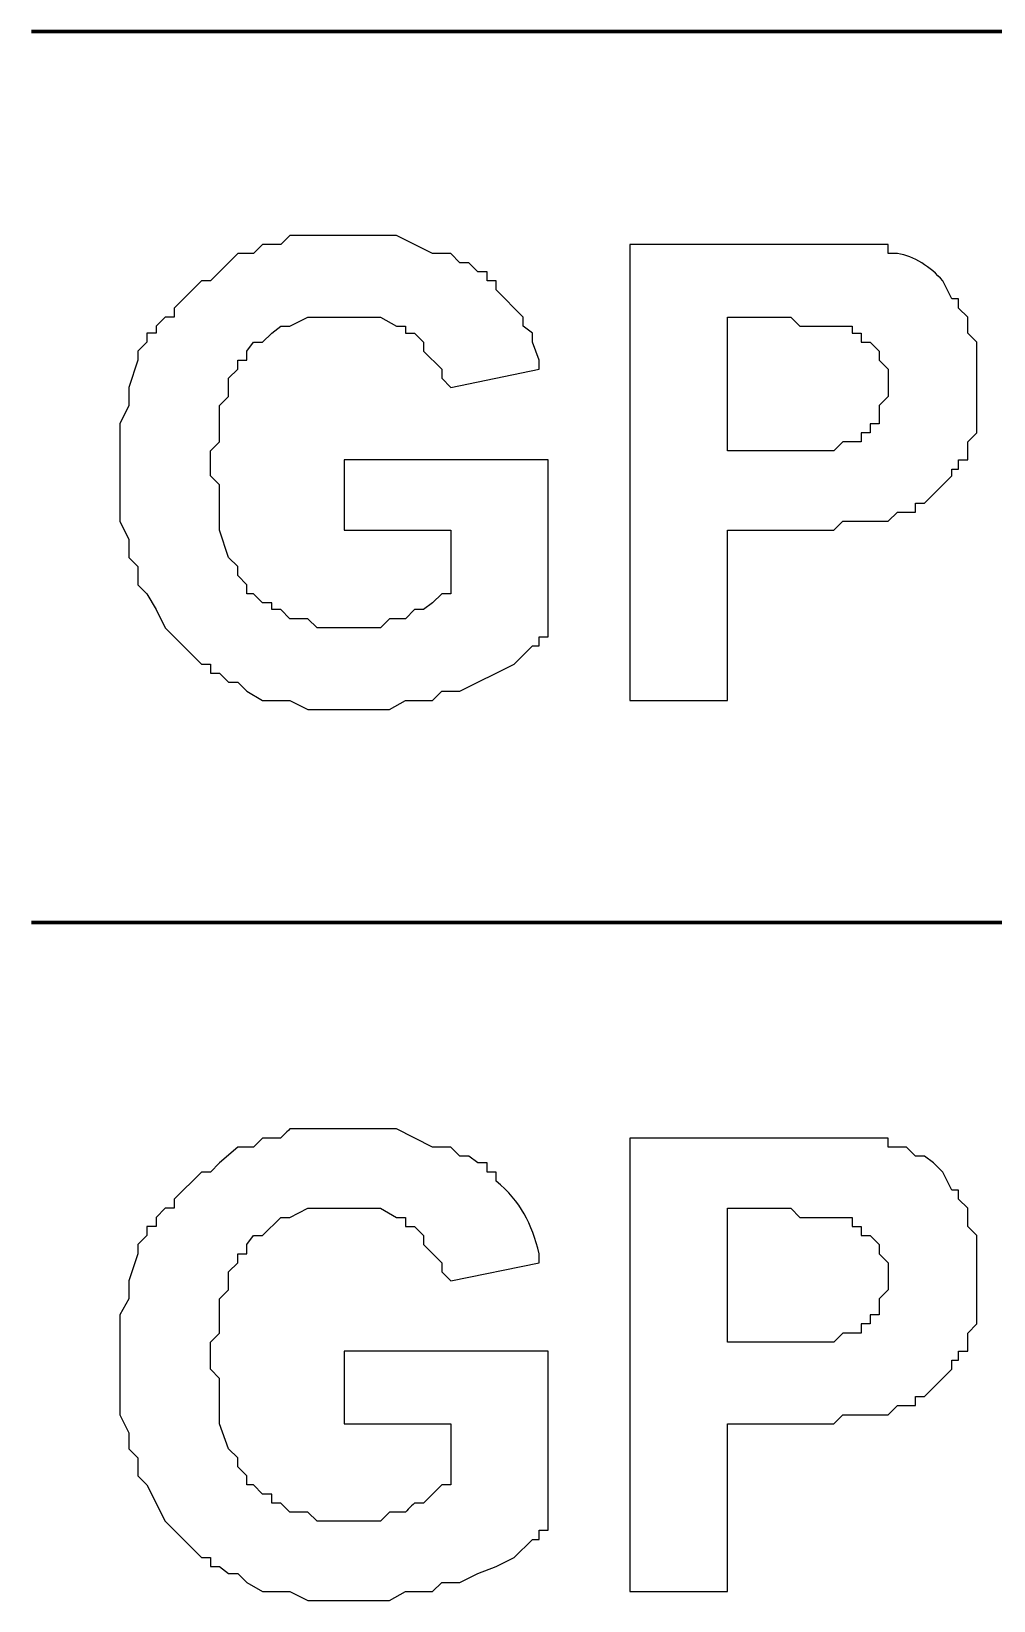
# Model space of a CAD drawing. Header units: millimetres. Extents: x -109 to -14.2, y -107.5 to -24.7.
# Drawn here: x -80.651 to -77.912, y -83.276 to -78.81 of the extents above; entities that cross this region are included whole.
import ezdxf

# ---------------------------------------------------------------- set-up
doc = ezdxf.new("R2010")
doc.units = ezdxf.units.MM
doc.header["$MEASUREMENT"] = 0
doc.layers.add('layer 1', color=7, linetype='Continuous')

msp = doc.modelspace()

# ---------------------------------------------------------------- linework, layer by layer
at = {"layer": 'layer 1', "color": 0, "lineweight": 80}
for points in [[(-80.6507, -78.8101), (-80.6507, -78.8101), (-72.0095, -78.8101), (-72.0095, -78.8101)], [(-80.6507, -81.3464), (-80.6507, -81.3464), (-72.0095, -81.3464), (-72.0095, -81.3464)]]:
    msp.add_open_spline(points, degree=3, dxfattribs=at)
at = {"layer": 'layer 1', "color": 0}
for points, knots in [([(-79.7601, -80.2299), (-79.7601, -80.2299), (-79.7601, -80.0298), (-79.7601, -80.0298), (-79.7601, -80.0298), (-79.7601, -80.0298), (-79.1793, -80.0298), (-79.1793, -80.0298), (-79.1793, -80.0298), (-79.1793, -80.0298), (-79.1793, -80.5332), (-79.1793, -80.5332), (-79.1793, -80.5332), (-79.1793, -80.5332), (-79.2051, -80.5332), (-79.2051, -80.5332), (-79.2051, -80.5332), (-79.2051, -80.5332), (-79.2051, -80.559), (-79.2051, -80.559), (-79.2051, -80.559), (-79.2051, -80.559), (-79.2245, -80.559), (-79.2245, -80.559), (-79.2245, -80.559), (-79.2245, -80.559), (-79.2761, -80.6107), (-79.2761, -80.6107), (-79.2761, -80.6107), (-79.2761, -80.6107), (-79.431, -80.6881), (-79.431, -80.6881), (-79.431, -80.6881), (-79.431, -80.6881), (-79.4826, -80.6881), (-79.4826, -80.6881), (-79.4826, -80.6881), (-79.4826, -80.6881), (-79.5084, -80.7139), (-79.5084, -80.7139), (-79.5084, -80.7139), (-79.5084, -80.7139), (-79.5859, -80.7139), (-79.5859, -80.7139), (-79.5859, -80.7139), (-79.5859, -80.7139), (-79.6311, -80.7397), (-79.6311, -80.7397), (-79.6311, -80.7397), (-79.6311, -80.7397), (-79.8634, -80.7397), (-79.8634, -80.7397), (-79.8634, -80.7397), (-79.8634, -80.7397), (-79.915, -80.7139), (-79.915, -80.7139), (-79.915, -80.7139), (-79.915, -80.7139), (-79.9925, -80.7139), (-79.9925, -80.7139), (-79.9925, -80.7139), (-79.9925, -80.7139), (-80.0376, -80.6881), (-80.0376, -80.6881), (-80.0376, -80.6881), (-80.0376, -80.6881), (-80.0634, -80.6623), (-80.0634, -80.6623), (-80.0634, -80.6623), (-80.0634, -80.6623), (-80.0893, -80.6623), (-80.0893, -80.6623), (-80.0893, -80.6623), (-80.0893, -80.6623), (-80.1151, -80.6365), (-80.1151, -80.6365), (-80.1151, -80.6365), (-80.1151, -80.6365), (-80.1409, -80.6365), (-80.1409, -80.6365), (-80.1409, -80.6365), (-80.1409, -80.6365), (-80.1409, -80.6107), (-80.1409, -80.6107), (-80.1409, -80.6107), (-80.1409, -80.6107), (-80.1667, -80.6107), (-80.1667, -80.6107), (-80.1667, -80.6107), (-80.1667, -80.6107), (-80.27, -80.5074), (-80.27, -80.5074), (-80.27, -80.5074), (-80.27, -80.5074), (-80.2958, -80.4558), (-80.2958, -80.4558), (-80.2958, -80.4558), (-80.2958, -80.4558), (-80.3216, -80.4106), (-80.3216, -80.4106), (-80.3216, -80.4106), (-80.3216, -80.4106), (-80.3474, -80.3848), (-80.3474, -80.3848), (-80.3474, -80.3848), (-80.3474, -80.3848), (-80.3474, -80.3332), (-80.3474, -80.3332), (-80.3474, -80.3332), (-80.3474, -80.3332), (-80.3732, -80.3074), (-80.3732, -80.3074), (-80.3732, -80.3074), (-80.3732, -80.3074), (-80.3732, -80.2557), (-80.3732, -80.2557), (-80.3732, -80.2557), (-80.3732, -80.2557), (-80.399, -80.2041), (-80.399, -80.2041), (-80.399, -80.2041), (-80.399, -80.2041), (-80.399, -79.9266), (-80.399, -79.9266), (-80.399, -79.9266), (-80.399, -79.9266), (-80.3732, -79.875), (-80.3732, -79.875), (-80.3732, -79.875), (-80.3732, -79.875), (-80.3732, -79.8233), (-80.3732, -79.8233), (-80.3732, -79.8233), (-80.3732, -79.8233), (-80.3474, -79.7459), (-80.3474, -79.7459), (-80.3474, -79.7459), (-80.3474, -79.7459), (-80.3474, -79.7201), (-80.3474, -79.7201), (-80.3474, -79.7201), (-80.3474, -79.7201), (-80.3216, -79.6943), (-80.3216, -79.6943), (-80.3216, -79.6943), (-80.3216, -79.6943), (-80.3216, -79.6685), (-80.3216, -79.6685), (-80.3216, -79.6685), (-80.3216, -79.6685), (-80.2958, -79.6685), (-80.2958, -79.6685), (-80.2958, -79.6685), (-80.2958, -79.6685), (-80.2958, -79.6491), (-80.2958, -79.6491), (-80.2958, -79.6491), (-80.2958, -79.6491), (-80.27, -79.6233), (-80.27, -79.6233), (-80.27, -79.6233), (-80.27, -79.6233), (-80.2441, -79.6233), (-80.2441, -79.6233), (-80.2441, -79.6233), (-80.2441, -79.6233), (-80.2441, -79.5975), (-80.2441, -79.5975), (-80.2441, -79.5975), (-80.2441, -79.5975), (-80.1667, -79.52), (-80.1667, -79.52), (-80.1667, -79.52), (-80.1667, -79.52), (-80.1409, -79.52), (-80.1409, -79.52), (-80.1409, -79.52), (-80.1409, -79.52), (-80.0634, -79.4426), (-80.0634, -79.4426), (-80.0634, -79.4426), (-80.0634, -79.4426), (-80.0183, -79.4426), (-80.0183, -79.4426), (-80.0183, -79.4426), (-80.0183, -79.4426), (-79.9925, -79.4168), (-79.9925, -79.4168), (-79.9925, -79.4168), (-79.9925, -79.4168), (-79.9408, -79.4168), (-79.9408, -79.4168), (-79.9408, -79.4168), (-79.9408, -79.4168), (-79.915, -79.3909), (-79.915, -79.3909), (-79.915, -79.3909), (-79.915, -79.3909), (-79.6117, -79.3909), (-79.6117, -79.3909), (-79.6117, -79.3909), (-79.6117, -79.3909), (-79.5084, -79.4426), (-79.5084, -79.4426), (-79.5084, -79.4426), (-79.5084, -79.4426), (-79.4568, -79.4426), (-79.4568, -79.4426), (-79.4568, -79.4426), (-79.4568, -79.4426), (-79.431, -79.4684), (-79.431, -79.4684), (-79.431, -79.4684), (-79.431, -79.4684), (-79.4052, -79.4684), (-79.4052, -79.4684), (-79.4052, -79.4684), (-79.4052, -79.4684), (-79.3794, -79.4942), (-79.3794, -79.4942), (-79.3794, -79.4942), (-79.3794, -79.4942), (-79.3536, -79.4942), (-79.3536, -79.4942), (-79.3536, -79.4942), (-79.3536, -79.4942), (-79.3536, -79.52), (-79.3536, -79.52), (-79.3536, -79.52), (-79.3536, -79.52), (-79.3277, -79.52), (-79.3277, -79.52), (-79.3277, -79.52), (-79.3277, -79.52), (-79.3277, -79.5458), (-79.3277, -79.5458), (-79.3277, -79.5458), (-79.3277, -79.5458), (-79.2503, -79.6233), (-79.2503, -79.6233), (-79.2503, -79.6233), (-79.2503, -79.6233), (-79.2503, -79.6491), (-79.2503, -79.6491), (-79.2503, -79.6491), (-79.2503, -79.6491), (-79.2245, -79.6685), (-79.2245, -79.6685), (-79.2245, -79.6685), (-79.2245, -79.6685), (-79.2245, -79.6943), (-79.2245, -79.6943), (-79.2245, -79.6943), (-79.2245, -79.6943), (-79.2051, -79.7459), (-79.2051, -79.7459), (-79.2051, -79.7459), (-79.2051, -79.7459), (-79.2051, -79.7717), (-79.2051, -79.7717), (-79.2051, -79.7717), (-79.2051, -79.7717), (-79.4568, -79.8233), (-79.4568, -79.8233), (-79.4568, -79.8233), (-79.4568, -79.8233), (-79.4826, -79.7975), (-79.4826, -79.7975), (-79.4826, -79.7975), (-79.4826, -79.7975), (-79.4826, -79.7717), (-79.4826, -79.7717), (-79.4826, -79.7717), (-79.4826, -79.7717), (-79.5343, -79.7201), (-79.5343, -79.7201), (-79.5343, -79.7201), (-79.5343, -79.7201), (-79.5343, -79.6943), (-79.5343, -79.6943), (-79.5343, -79.6943), (-79.5343, -79.6943), (-79.5601, -79.6685), (-79.5601, -79.6685), (-79.5601, -79.6685), (-79.5601, -79.6685), (-79.5859, -79.6685), (-79.5859, -79.6685), (-79.5859, -79.6685), (-79.5859, -79.6685), (-79.5859, -79.6491), (-79.5859, -79.6491), (-79.5859, -79.6491), (-79.5859, -79.6491), (-79.6117, -79.6491), (-79.6117, -79.6491), (-79.6117, -79.6491), (-79.6117, -79.6491), (-79.6569, -79.6233), (-79.6569, -79.6233), (-79.6569, -79.6233), (-79.6569, -79.6233), (-79.8634, -79.6233), (-79.8634, -79.6233), (-79.8634, -79.6233), (-79.8634, -79.6233), (-79.915, -79.6491), (-79.915, -79.6491), (-79.915, -79.6491), (-79.915, -79.6491), (-79.9408, -79.6491), (-79.9408, -79.6491), (-79.9408, -79.6491), (-79.9408, -79.6491), (-79.9666, -79.6685), (-79.9666, -79.6685), (-79.9666, -79.6685), (-79.9666, -79.6685), (-79.9925, -79.6943), (-79.9925, -79.6943), (-79.9925, -79.6943), (-79.9925, -79.6943), (-80.0183, -79.6943), (-80.0183, -79.6943), (-80.0183, -79.6943), (-80.0183, -79.6943), (-80.0376, -79.7201), (-80.0376, -79.7201), (-80.0376, -79.7201), (-80.0376, -79.7201), (-80.0376, -79.7459), (-80.0376, -79.7459), (-80.0376, -79.7459), (-80.0376, -79.7459), (-80.0634, -79.7459), (-80.0634, -79.7459), (-80.0634, -79.7459), (-80.0634, -79.7459), (-80.0634, -79.7717), (-80.0634, -79.7717), (-80.0634, -79.7717), (-80.0634, -79.7717), (-80.0893, -79.7975), (-80.0893, -79.7975), (-80.0893, -79.7975), (-80.0893, -79.7975), (-80.0893, -79.8492), (-80.0893, -79.8492), (-80.0893, -79.8492), (-80.0893, -79.8492), (-80.1151, -79.875), (-80.1151, -79.875), (-80.1151, -79.875), (-80.1151, -79.875), (-80.1151, -79.9782), (-80.1151, -79.9782), (-80.1151, -79.9782), (-80.1151, -79.9782), (-80.1409, -80.0041), (-80.1409, -80.0041), (-80.1409, -80.0041), (-80.1409, -80.0041), (-80.1409, -80.075), (-80.1409, -80.075), (-80.1409, -80.075), (-80.1409, -80.075), (-80.1151, -80.1009), (-80.1151, -80.1009), (-80.1151, -80.1009), (-80.1151, -80.1009), (-80.1151, -80.2299), (-80.1151, -80.2299), (-80.1151, -80.2299), (-80.1151, -80.2299), (-80.0893, -80.3074), (-80.0893, -80.3074), (-80.0893, -80.3074), (-80.0893, -80.3074), (-80.0634, -80.3332), (-80.0634, -80.3332), (-80.0634, -80.3332), (-80.0634, -80.3332), (-80.0634, -80.359), (-80.0634, -80.359), (-80.0634, -80.359), (-80.0634, -80.359), (-80.0376, -80.3848), (-80.0376, -80.3848), (-80.0376, -80.3848), (-80.0376, -80.3848), (-80.0376, -80.4106), (-80.0376, -80.4106), (-80.0376, -80.4106), (-80.0376, -80.4106), (-80.0183, -80.4106), (-80.0183, -80.4106), (-80.0183, -80.4106), (-80.0183, -80.4106), (-79.9925, -80.4364), (-79.9925, -80.4364), (-79.9925, -80.4364), (-79.9925, -80.4364), (-79.9666, -80.4364), (-79.9666, -80.4364), (-79.9666, -80.4364), (-79.9666, -80.4364), (-79.9666, -80.4558), (-79.9666, -80.4558), (-79.9666, -80.4558), (-79.9666, -80.4558), (-79.9408, -80.4558), (-79.9408, -80.4558), (-79.9408, -80.4558), (-79.9408, -80.4558), (-79.915, -80.4816), (-79.915, -80.4816), (-79.915, -80.4816), (-79.915, -80.4816), (-79.8634, -80.4816), (-79.8634, -80.4816), (-79.8634, -80.4816), (-79.8634, -80.4816), (-79.8376, -80.5074), (-79.8376, -80.5074), (-79.8376, -80.5074), (-79.8376, -80.5074), (-79.6569, -80.5074), (-79.6569, -80.5074), (-79.6569, -80.5074), (-79.6569, -80.5074), (-79.6311, -80.4816), (-79.6311, -80.4816), (-79.6311, -80.4816), (-79.6311, -80.4816), (-79.5859, -80.4816), (-79.5859, -80.4816), (-79.5859, -80.4816), (-79.5859, -80.4816), (-79.5601, -80.4558), (-79.5601, -80.4558), (-79.5601, -80.4558), (-79.5601, -80.4558), (-79.5343, -80.4558), (-79.5343, -80.4558), (-79.5343, -80.4558), (-79.5343, -80.4558), (-79.5084, -80.4364), (-79.5084, -80.4364), (-79.5084, -80.4364), (-79.5084, -80.4364), (-79.4826, -80.4106), (-79.4826, -80.4106), (-79.4826, -80.4106), (-79.4826, -80.4106), (-79.4568, -80.4106), (-79.4568, -80.4106), (-79.4568, -80.4106), (-79.4568, -80.4106), (-79.4568, -80.2299), (-79.4568, -80.2299), (-79.4568, -80.2299), (-79.4568, -80.2299), (-79.7601, -80.2299), (-79.7601, -80.2299)], [0, 0, 0, 0, 0.008547, 0.008547, 0.008547, 0.008547, 0.017094, 0.017094, 0.017094, 0.017094, 0.025641, 0.025641, 0.025641, 0.025641, 0.034188, 0.034188, 0.034188, 0.034188, 0.042735, 0.042735, 0.042735, 0.042735, 0.051282, 0.051282, 0.051282, 0.051282, 0.059829, 0.059829, 0.059829, 0.059829, 0.068376, 0.068376, 0.068376, 0.068376, 0.076923, 0.076923, 0.076923, 0.076923, 0.08547, 0.08547, 0.08547, 0.08547, 0.094017, 0.094017, 0.094017, 0.094017, 0.102564, 0.102564, 0.102564, 0.102564, 0.111111, 0.111111, 0.111111, 0.111111, 0.119658, 0.119658, 0.119658, 0.119658, 0.128205, 0.128205, 0.128205, 0.128205, 0.136752, 0.136752, 0.136752, 0.136752, 0.145299, 0.145299, 0.145299, 0.145299, 0.153846, 0.153846, 0.153846, 0.153846, 0.162393, 0.162393, 0.162393, 0.162393, 0.17094, 0.17094, 0.17094, 0.17094, 0.179487, 0.179487, 0.179487, 0.179487, 0.188034, 0.188034, 0.188034, 0.188034, 0.196581, 0.196581, 0.196581, 0.196581, 0.205128, 0.205128, 0.205128, 0.205128, 0.213675, 0.213675, 0.213675, 0.213675, 0.222222, 0.222222, 0.222222, 0.222222, 0.230769, 0.230769, 0.230769, 0.230769, 0.239316, 0.239316, 0.239316, 0.239316, 0.247863, 0.247863, 0.247863, 0.247863, 0.25641, 0.25641, 0.25641, 0.25641, 0.264957, 0.264957, 0.264957, 0.264957, 0.273504, 0.273504, 0.273504, 0.273504, 0.282051, 0.282051, 0.282051, 0.282051, 0.290598, 0.290598, 0.290598, 0.290598, 0.299145, 0.299145, 0.299145, 0.299145, 0.307692, 0.307692, 0.307692, 0.307692, 0.316239, 0.316239, 0.316239, 0.316239, 0.324786, 0.324786, 0.324786, 0.324786, 0.333333, 0.333333, 0.333333, 0.333333, 0.34188, 0.34188, 0.34188, 0.34188, 0.350427, 0.350427, 0.350427, 0.350427, 0.358974, 0.358974, 0.358974, 0.358974, 0.367521, 0.367521, 0.367521, 0.367521, 0.376068, 0.376068, 0.376068, 0.376068, 0.384615, 0.384615, 0.384615, 0.384615, 0.393162, 0.393162, 0.393162, 0.393162, 0.401709, 0.401709, 0.401709, 0.401709, 0.410256, 0.410256, 0.410256, 0.410256, 0.418803, 0.418803, 0.418803, 0.418803, 0.42735, 0.42735, 0.42735, 0.42735, 0.435897, 0.435897, 0.435897, 0.435897, 0.444444, 0.444444, 0.444444, 0.444444, 0.452991, 0.452991, 0.452991, 0.452991, 0.461538, 0.461538, 0.461538, 0.461538, 0.470085, 0.470085, 0.470085, 0.470085, 0.478632, 0.478632, 0.478632, 0.478632, 0.487179, 0.487179, 0.487179, 0.487179, 0.495726, 0.495726, 0.495726, 0.495727, 0.504274, 0.504274, 0.504274, 0.504274, 0.512821, 0.512821, 0.512821, 0.512821, 0.521368, 0.521368, 0.521368, 0.521368, 0.529915, 0.529915, 0.529915, 0.529915, 0.538462, 0.538462, 0.538462, 0.538462, 0.547009, 0.547009, 0.547009, 0.547009, 0.555556, 0.555556, 0.555556, 0.555556, 0.564103, 0.564103, 0.564103, 0.564103, 0.57265, 0.57265, 0.57265, 0.57265, 0.581197, 0.581197, 0.581197, 0.581197, 0.589744, 0.589744, 0.589744, 0.589744, 0.598291, 0.598291, 0.598291, 0.598291, 0.606838, 0.606838, 0.606838, 0.606838, 0.615385, 0.615385, 0.615385, 0.615385, 0.623932, 0.623932, 0.623932, 0.623932, 0.632479, 0.632479, 0.632479, 0.632479, 0.641026, 0.641026, 0.641026, 0.641026, 0.649573, 0.649573, 0.649573, 0.649573, 0.65812, 0.65812, 0.65812, 0.65812, 0.666667, 0.666667, 0.666667, 0.666667, 0.675214, 0.675214, 0.675214, 0.675214, 0.683761, 0.683761, 0.683761, 0.683761, 0.692308, 0.692308, 0.692308, 0.692308, 0.700855, 0.700855, 0.700855, 0.700855, 0.709402, 0.709402, 0.709402, 0.709402, 0.717949, 0.717949, 0.717949, 0.717949, 0.726496, 0.726496, 0.726496, 0.726496, 0.735043, 0.735043, 0.735043, 0.735043, 0.74359, 0.74359, 0.74359, 0.74359, 0.752137, 0.752137, 0.752137, 0.752137, 0.760684, 0.760684, 0.760684, 0.760684, 0.769231, 0.769231, 0.769231, 0.769231, 0.777778, 0.777778, 0.777778, 0.777778, 0.786325, 0.786325, 0.786325, 0.786325, 0.794872, 0.794872, 0.794872, 0.794872, 0.803419, 0.803419, 0.803419, 0.803419, 0.811966, 0.811966, 0.811966, 0.811966, 0.820513, 0.820513, 0.820513, 0.820513, 0.82906, 0.82906, 0.82906, 0.82906, 0.837607, 0.837607, 0.837607, 0.837607, 0.846154, 0.846154, 0.846154, 0.846154, 0.854701, 0.854701, 0.854701, 0.854701, 0.863248, 0.863248, 0.863248, 0.863248, 0.871795, 0.871795, 0.871795, 0.871795, 0.880342, 0.880342, 0.880342, 0.880342, 0.888889, 0.888889, 0.888889, 0.888889, 0.897436, 0.897436, 0.897436, 0.897436, 0.905983, 0.905983, 0.905983, 0.905983, 0.91453, 0.91453, 0.91453, 0.91453, 0.923077, 0.923077, 0.923077, 0.923077, 0.931624, 0.931624, 0.931624, 0.931624, 0.940171, 0.940171, 0.940171, 0.940171, 0.948718, 0.948718, 0.948718, 0.948718, 0.957265, 0.957265, 0.957265, 0.957265, 0.965812, 0.965812, 0.965812, 0.965812, 0.974359, 0.974359, 0.974359, 0.974359, 0.982906, 0.982906, 0.982906, 0.982906, 1, 1, 1, 1]), ([(-78.947, -80.7139), (-78.947, -80.7139), (-78.947, -79.4168), (-78.947, -79.4168), (-78.947, -79.4168), (-78.947, -79.4168), (-78.5146, -79.4168), (-78.5146, -79.4168), (-78.5146, -79.4168), (-78.4221, -79.4168), (-78.3296, -79.4168), (-78.2371, -79.4168), (-78.2371, -79.4168), (-78.2371, -79.4168), (-78.2113, -79.4168), (-78.2113, -79.4168), (-78.2113, -79.4168), (-78.2113, -79.4168), (-78.2113, -79.4426), (-78.2113, -79.4426), (-78.2113, -79.4426), (-78.2113, -79.4426), (-78.1855, -79.4426), (-78.1855, -79.4426), (-78.1855, -79.4426), (-78.1367, -79.45), (-78.0918, -79.4799), (-78.0564, -79.52), (-78.0564, -79.52), (-78.0564, -79.52), (-78.0306, -79.5717), (-78.0306, -79.5717), (-78.0306, -79.5717), (-78.0306, -79.5717), (-78.0112, -79.5717), (-78.0112, -79.5717), (-78.0112, -79.5717), (-78.0112, -79.5717), (-78.0112, -79.5975), (-78.0112, -79.5975), (-78.0112, -79.5975), (-78.0112, -79.5975), (-77.9854, -79.6233), (-77.9854, -79.6233), (-77.9854, -79.6233), (-77.9854, -79.6233), (-77.9854, -79.6685), (-77.9854, -79.6685), (-77.9854, -79.6685), (-77.9854, -79.6685), (-77.9596, -79.6943), (-77.9596, -79.6943), (-77.9596, -79.6943), (-77.9596, -79.6943), (-77.9596, -79.9524), (-77.9596, -79.9524), (-77.9596, -79.9524), (-77.9596, -79.9524), (-77.9854, -79.9782), (-77.9854, -79.9782), (-77.9854, -79.9782), (-77.9854, -79.9782), (-77.9854, -80.0298), (-77.9854, -80.0298), (-77.9854, -80.0298), (-77.9854, -80.0298), (-78.0112, -80.0298), (-78.0112, -80.0298), (-78.0112, -80.0298), (-78.0112, -80.0298), (-78.0112, -80.0557), (-78.0112, -80.0557), (-78.0112, -80.0557), (-78.0112, -80.0557), (-78.0306, -80.0557), (-78.0306, -80.0557), (-78.0306, -80.0557), (-78.0306, -80.0557), (-78.0306, -80.075), (-78.0306, -80.075), (-78.0306, -80.075), (-78.0306, -80.075), (-78.108, -80.1525), (-78.108, -80.1525), (-78.108, -80.1525), (-78.108, -80.1525), (-78.1339, -80.1525), (-78.1339, -80.1525), (-78.1339, -80.1525), (-78.1339, -80.1525), (-78.1339, -80.1783), (-78.1339, -80.1783), (-78.1339, -80.1783), (-78.1339, -80.1783), (-78.1855, -80.1783), (-78.1855, -80.1783), (-78.1855, -80.1783), (-78.1855, -80.1783), (-78.2113, -80.2041), (-78.2113, -80.2041), (-78.2113, -80.2041), (-78.2113, -80.2041), (-78.3404, -80.2041), (-78.3404, -80.2041), (-78.3404, -80.2041), (-78.3404, -80.2041), (-78.3662, -80.2299), (-78.3662, -80.2299), (-78.3662, -80.2299), (-78.3662, -80.2299), (-78.6695, -80.2299), (-78.6695, -80.2299), (-78.6695, -80.2299), (-78.6695, -80.2299), (-78.6695, -80.7139), (-78.6695, -80.7139), (-78.6695, -80.7139), (-78.6695, -80.7139), (-78.947, -80.7139), (-78.947, -80.7139)], [0, 0, 0, 0, 0.032258, 0.032258, 0.032258, 0.032258, 0.064516, 0.064516, 0.064516, 0.064516, 0.096774, 0.096774, 0.096774, 0.096774, 0.129032, 0.129032, 0.129032, 0.129032, 0.16129, 0.16129, 0.16129, 0.16129, 0.193548, 0.193548, 0.193548, 0.193548, 0.225806, 0.225806, 0.225806, 0.225806, 0.258065, 0.258065, 0.258065, 0.258065, 0.290323, 0.290323, 0.290323, 0.290323, 0.322581, 0.322581, 0.322581, 0.322581, 0.354839, 0.354839, 0.354839, 0.354839, 0.387097, 0.387097, 0.387097, 0.387097, 0.419355, 0.419355, 0.419355, 0.419355, 0.451613, 0.451613, 0.451613, 0.451613, 0.483871, 0.483871, 0.483871, 0.483871, 0.516129, 0.516129, 0.516129, 0.516129, 0.548387, 0.548387, 0.548387, 0.548387, 0.580645, 0.580645, 0.580645, 0.580645, 0.612903, 0.612903, 0.612903, 0.612903, 0.645161, 0.645161, 0.645161, 0.645161, 0.677419, 0.677419, 0.677419, 0.677419, 0.709677, 0.709677, 0.709677, 0.709677, 0.741935, 0.741935, 0.741935, 0.741935, 0.774194, 0.774194, 0.774194, 0.774194, 0.806452, 0.806452, 0.806452, 0.806452, 0.83871, 0.83871, 0.83871, 0.83871, 0.870968, 0.870968, 0.870968, 0.870968, 0.903226, 0.903226, 0.903226, 0.903226, 0.935484, 0.935484, 0.935484, 0.935484, 1, 1, 1, 1]), ([(-78.6695, -79.6233), (-78.6695, -79.6233), (-78.6695, -80.0041), (-78.6695, -80.0041), (-78.6695, -80.0041), (-78.6695, -80.0041), (-78.3662, -80.0041), (-78.3662, -80.0041), (-78.3662, -80.0041), (-78.3662, -80.0041), (-78.3404, -79.9782), (-78.3404, -79.9782), (-78.3404, -79.9782), (-78.3404, -79.9782), (-78.2887, -79.9782), (-78.2887, -79.9782), (-78.2887, -79.9782), (-78.2887, -79.9782), (-78.2887, -79.9524), (-78.2887, -79.9524), (-78.2887, -79.9524), (-78.2887, -79.9524), (-78.2629, -79.9524), (-78.2629, -79.9524), (-78.2629, -79.9524), (-78.2629, -79.9524), (-78.2629, -79.9266), (-78.2629, -79.9266), (-78.2629, -79.9266), (-78.2629, -79.9266), (-78.2371, -79.9266), (-78.2371, -79.9266), (-78.2371, -79.9266), (-78.2371, -79.9266), (-78.2371, -79.875), (-78.2371, -79.875), (-78.2371, -79.875), (-78.2371, -79.875), (-78.2113, -79.8492), (-78.2113, -79.8492), (-78.2113, -79.8492), (-78.2113, -79.8492), (-78.2113, -79.7717), (-78.2113, -79.7717), (-78.2113, -79.7717), (-78.2113, -79.7717), (-78.2371, -79.7459), (-78.2371, -79.7459), (-78.2371, -79.7459), (-78.2371, -79.7459), (-78.2371, -79.7201), (-78.2371, -79.7201), (-78.2371, -79.7201), (-78.2371, -79.7201), (-78.2629, -79.6943), (-78.2629, -79.6943), (-78.2629, -79.6943), (-78.2629, -79.6943), (-78.2887, -79.6943), (-78.2887, -79.6943), (-78.2887, -79.6943), (-78.2887, -79.6943), (-78.2887, -79.6685), (-78.2887, -79.6685), (-78.2887, -79.6685), (-78.2887, -79.6685), (-78.3146, -79.6685), (-78.3146, -79.6685), (-78.3146, -79.6685), (-78.3146, -79.6685), (-78.3146, -79.6491), (-78.3146, -79.6491), (-78.3146, -79.6491), (-78.3146, -79.6491), (-78.463, -79.6491), (-78.463, -79.6491), (-78.463, -79.6491), (-78.463, -79.6491), (-78.4888, -79.6233), (-78.4888, -79.6233), (-78.4888, -79.6233), (-78.4888, -79.6233), (-78.5404, -79.6233), (-78.5404, -79.6233), (-78.5404, -79.6233), (-78.5404, -79.6233), (-78.6695, -79.6233), (-78.6695, -79.6233)], [0, 0, 0, 0, 0.043478, 0.043478, 0.043478, 0.043478, 0.086957, 0.086957, 0.086957, 0.086957, 0.130435, 0.130435, 0.130435, 0.130435, 0.173913, 0.173913, 0.173913, 0.173913, 0.217391, 0.217391, 0.217391, 0.217391, 0.26087, 0.26087, 0.26087, 0.26087, 0.304348, 0.304348, 0.304348, 0.304348, 0.347826, 0.347826, 0.347826, 0.347826, 0.391304, 0.391304, 0.391304, 0.391304, 0.434783, 0.434783, 0.434783, 0.434783, 0.478261, 0.478261, 0.478261, 0.478261, 0.521739, 0.521739, 0.521739, 0.521739, 0.565217, 0.565217, 0.565217, 0.565217, 0.608696, 0.608696, 0.608696, 0.608696, 0.652174, 0.652174, 0.652174, 0.652174, 0.695652, 0.695652, 0.695652, 0.695652, 0.73913, 0.73913, 0.73913, 0.73913, 0.782609, 0.782609, 0.782609, 0.782609, 0.826087, 0.826087, 0.826087, 0.826087, 0.869565, 0.869565, 0.869565, 0.869565, 0.913043, 0.913043, 0.913043, 0.913043, 1, 1, 1, 1]), ([(-79.7601, -82.7726), (-79.7601, -82.7726), (-79.7601, -82.5661), (-79.7601, -82.5661), (-79.7601, -82.5661), (-79.7601, -82.5661), (-79.1793, -82.5661), (-79.1793, -82.5661), (-79.1793, -82.5661), (-79.1793, -82.5661), (-79.1793, -83.0759), (-79.1793, -83.0759), (-79.1793, -83.0759), (-79.1793, -83.0759), (-79.2051, -83.0759), (-79.2051, -83.0759), (-79.2051, -83.0759), (-79.2051, -83.0759), (-79.2051, -83.1017), (-79.2051, -83.1017), (-79.2051, -83.1017), (-79.2051, -83.1017), (-79.2245, -83.1017), (-79.2245, -83.1017), (-79.2245, -83.1017), (-79.2245, -83.1017), (-79.2761, -83.1533), (-79.2761, -83.1533), (-79.2761, -83.1533), (-79.2761, -83.1533), (-79.3277, -83.1792), (-79.3277, -83.1792), (-79.3277, -83.1792), (-79.3277, -83.1792), (-79.3794, -83.1985), (-79.3794, -83.1985), (-79.3794, -83.1985), (-79.3794, -83.1985), (-79.431, -83.2243), (-79.431, -83.2243), (-79.431, -83.2243), (-79.431, -83.2243), (-79.4826, -83.2243), (-79.4826, -83.2243), (-79.4826, -83.2243), (-79.4826, -83.2243), (-79.5084, -83.2501), (-79.5084, -83.2501), (-79.5084, -83.2501), (-79.5084, -83.2501), (-79.5859, -83.2501), (-79.5859, -83.2501), (-79.5859, -83.2501), (-79.5859, -83.2501), (-79.6311, -83.276), (-79.6311, -83.276), (-79.6311, -83.276), (-79.6311, -83.276), (-79.8634, -83.276), (-79.8634, -83.276), (-79.8634, -83.276), (-79.8634, -83.276), (-79.915, -83.2501), (-79.915, -83.2501), (-79.915, -83.2501), (-79.915, -83.2501), (-79.9925, -83.2501), (-79.9925, -83.2501), (-79.9925, -83.2501), (-79.9925, -83.2501), (-80.0376, -83.2243), (-80.0376, -83.2243), (-80.0376, -83.2243), (-80.0376, -83.2243), (-80.0634, -83.1985), (-80.0634, -83.1985), (-80.0634, -83.1985), (-80.0634, -83.1985), (-80.0893, -83.1985), (-80.0893, -83.1985), (-80.0893, -83.1985), (-80.0893, -83.1985), (-80.1151, -83.1792), (-80.1151, -83.1792), (-80.1151, -83.1792), (-80.1151, -83.1792), (-80.1409, -83.1792), (-80.1409, -83.1792), (-80.1409, -83.1792), (-80.1409, -83.1792), (-80.1409, -83.1533), (-80.1409, -83.1533), (-80.1409, -83.1533), (-80.1409, -83.1533), (-80.1667, -83.1533), (-80.1667, -83.1533), (-80.1667, -83.1533), (-80.1667, -83.1533), (-80.27, -83.0501), (-80.27, -83.0501), (-80.27, -83.0501), (-80.27, -83.0501), (-80.3216, -82.9468), (-80.3216, -82.9468), (-80.3216, -82.9468), (-80.3216, -82.9468), (-80.3474, -82.921), (-80.3474, -82.921), (-80.3474, -82.921), (-80.3474, -82.921), (-80.3474, -82.8694), (-80.3474, -82.8694), (-80.3474, -82.8694), (-80.3474, -82.8694), (-80.3732, -82.8436), (-80.3732, -82.8436), (-80.3732, -82.8436), (-80.3732, -82.8436), (-80.3732, -82.7984), (-80.3732, -82.7984), (-80.3732, -82.7984), (-80.3732, -82.7984), (-80.399, -82.7468), (-80.399, -82.7468), (-80.399, -82.7468), (-80.399, -82.7468), (-80.399, -82.4628), (-80.399, -82.4628), (-80.399, -82.4628), (-80.399, -82.4628), (-80.3732, -82.4176), (-80.3732, -82.4176), (-80.3732, -82.4176), (-80.3732, -82.4176), (-80.3732, -82.366), (-80.3732, -82.366), (-80.3732, -82.366), (-80.3732, -82.366), (-80.3474, -82.2886), (-80.3474, -82.2886), (-80.3474, -82.2886), (-80.3474, -82.2886), (-80.3474, -82.2628), (-80.3474, -82.2628), (-80.3474, -82.2628), (-80.3474, -82.2628), (-80.3216, -82.2369), (-80.3216, -82.2369), (-80.3216, -82.2369), (-80.3216, -82.2369), (-80.3216, -82.2111), (-80.3216, -82.2111), (-80.3216, -82.2111), (-80.3216, -82.2111), (-80.2958, -82.2111), (-80.2958, -82.2111), (-80.2958, -82.2111), (-80.2958, -82.2111), (-80.2958, -82.1853), (-80.2958, -82.1853), (-80.2958, -82.1853), (-80.2958, -82.1853), (-80.27, -82.1595), (-80.27, -82.1595), (-80.27, -82.1595), (-80.27, -82.1595), (-80.2441, -82.1595), (-80.2441, -82.1595), (-80.2441, -82.1595), (-80.2441, -82.1595), (-80.2441, -82.1337), (-80.2441, -82.1337), (-80.2441, -82.1337), (-80.2441, -82.1337), (-80.1667, -82.0563), (-80.1667, -82.0563), (-80.1667, -82.0563), (-80.1667, -82.0563), (-80.1409, -82.0563), (-80.1409, -82.0563), (-80.1409, -82.0563), (-80.1409, -82.0563), (-80.1151, -82.0304), (-80.1151, -82.0304), (-80.1151, -82.0304), (-80.1151, -82.0304), (-80.0634, -81.9853), (-80.0634, -81.9853), (-80.0634, -81.9853), (-80.0634, -81.9853), (-80.0183, -81.9853), (-80.0183, -81.9853), (-80.0183, -81.9853), (-80.0183, -81.9853), (-79.9925, -81.9595), (-79.9925, -81.9595), (-79.9925, -81.9595), (-79.9925, -81.9595), (-79.9408, -81.9595), (-79.9408, -81.9595), (-79.9408, -81.9595), (-79.9408, -81.9595), (-79.915, -81.9336), (-79.915, -81.9336), (-79.915, -81.9336), (-79.915, -81.9336), (-79.6117, -81.9336), (-79.6117, -81.9336), (-79.6117, -81.9336), (-79.6117, -81.9336), (-79.5084, -81.9853), (-79.5084, -81.9853), (-79.5084, -81.9853), (-79.5084, -81.9853), (-79.4568, -81.9853), (-79.4568, -81.9853), (-79.4568, -81.9853), (-79.4568, -81.9853), (-79.431, -82.0111), (-79.431, -82.0111), (-79.431, -82.0111), (-79.431, -82.0111), (-79.4052, -82.0111), (-79.4052, -82.0111), (-79.4052, -82.0111), (-79.4052, -82.0111), (-79.3794, -82.0304), (-79.3794, -82.0304), (-79.3794, -82.0304), (-79.3794, -82.0304), (-79.3536, -82.0304), (-79.3536, -82.0304), (-79.3536, -82.0304), (-79.3536, -82.0304), (-79.3536, -82.0563), (-79.3536, -82.0563), (-79.3536, -82.0563), (-79.3536, -82.0563), (-79.3277, -82.0563), (-79.3277, -82.0563), (-79.3277, -82.0563), (-79.3277, -82.0563), (-79.3277, -82.0821), (-79.3277, -82.0821), (-79.3277, -82.0821), (-79.2564, -82.1393), (-79.2273, -82.2039), (-79.2051, -82.2886), (-79.2051, -82.2886), (-79.2051, -82.2886), (-79.2051, -82.3144), (-79.2051, -82.3144), (-79.2051, -82.3144), (-79.2051, -82.3144), (-79.4568, -82.366), (-79.4568, -82.366), (-79.4568, -82.366), (-79.4568, -82.366), (-79.4826, -82.3402), (-79.4826, -82.3402), (-79.4826, -82.3402), (-79.4826, -82.3402), (-79.4826, -82.3144), (-79.4826, -82.3144), (-79.4826, -82.3144), (-79.4826, -82.3144), (-79.5343, -82.2628), (-79.5343, -82.2628), (-79.5343, -82.2628), (-79.5343, -82.2628), (-79.5343, -82.2369), (-79.5343, -82.2369), (-79.5343, -82.2369), (-79.5343, -82.2369), (-79.5601, -82.2111), (-79.5601, -82.2111), (-79.5601, -82.2111), (-79.5601, -82.2111), (-79.5859, -82.2111), (-79.5859, -82.2111), (-79.5859, -82.2111), (-79.5859, -82.2111), (-79.5859, -82.1853), (-79.5859, -82.1853), (-79.5859, -82.1853), (-79.5859, -82.1853), (-79.6117, -82.1853), (-79.6117, -82.1853), (-79.6117, -82.1853), (-79.6117, -82.1853), (-79.6569, -82.1595), (-79.6569, -82.1595), (-79.6569, -82.1595), (-79.7085, -82.1595), (-79.7601, -82.1595), (-79.8118, -82.1595), (-79.8118, -82.1595), (-79.8118, -82.1595), (-79.8634, -82.1595), (-79.8634, -82.1595), (-79.8634, -82.1595), (-79.8634, -82.1595), (-79.915, -82.1853), (-79.915, -82.1853), (-79.915, -82.1853), (-79.915, -82.1853), (-79.9408, -82.1853), (-79.9408, -82.1853), (-79.9408, -82.1853), (-79.9408, -82.1853), (-79.9925, -82.2369), (-79.9925, -82.2369), (-79.9925, -82.2369), (-79.9925, -82.2369), (-80.0183, -82.2369), (-80.0183, -82.2369), (-80.0183, -82.2369), (-80.0183, -82.2369), (-80.0376, -82.2628), (-80.0376, -82.2628), (-80.0376, -82.2628), (-80.0376, -82.2628), (-80.0376, -82.2886), (-80.0376, -82.2886), (-80.0376, -82.2886), (-80.0376, -82.2886), (-80.0634, -82.2886), (-80.0634, -82.2886), (-80.0634, -82.2886), (-80.0634, -82.2886), (-80.0634, -82.3144), (-80.0634, -82.3144), (-80.0634, -82.3144), (-80.0634, -82.3144), (-80.0893, -82.3402), (-80.0893, -82.3402), (-80.0893, -82.3402), (-80.0893, -82.3402), (-80.0893, -82.3918), (-80.0893, -82.3918), (-80.0893, -82.3918), (-80.0893, -82.3918), (-80.1151, -82.4176), (-80.1151, -82.4176), (-80.1151, -82.4176), (-80.1151, -82.4176), (-80.1151, -82.5144), (-80.1151, -82.5144), (-80.1151, -82.5144), (-80.1151, -82.5144), (-80.1409, -82.5403), (-80.1409, -82.5403), (-80.1409, -82.5403), (-80.1409, -82.5403), (-80.1409, -82.6177), (-80.1409, -82.6177), (-80.1409, -82.6177), (-80.1409, -82.6177), (-80.1151, -82.6435), (-80.1151, -82.6435), (-80.1151, -82.6435), (-80.1151, -82.6435), (-80.1151, -82.7726), (-80.1151, -82.7726), (-80.1151, -82.7726), (-80.1151, -82.7726), (-80.0893, -82.8436), (-80.0893, -82.8436), (-80.0893, -82.8436), (-80.0893, -82.8436), (-80.0634, -82.8694), (-80.0634, -82.8694), (-80.0634, -82.8694), (-80.0634, -82.8694), (-80.0634, -82.8952), (-80.0634, -82.8952), (-80.0634, -82.8952), (-80.0634, -82.8952), (-80.0376, -82.921), (-80.0376, -82.921), (-80.0376, -82.921), (-80.0376, -82.921), (-80.0376, -82.9468), (-80.0376, -82.9468), (-80.0376, -82.9468), (-80.0376, -82.9468), (-80.0183, -82.9468), (-80.0183, -82.9468), (-80.0183, -82.9468), (-80.0183, -82.9468), (-79.9925, -82.9726), (-79.9925, -82.9726), (-79.9925, -82.9726), (-79.9925, -82.9726), (-79.9666, -82.9726), (-79.9666, -82.9726), (-79.9666, -82.9726), (-79.9666, -82.9726), (-79.9666, -82.9985), (-79.9666, -82.9985), (-79.9666, -82.9985), (-79.9666, -82.9985), (-79.9408, -82.9985), (-79.9408, -82.9985), (-79.9408, -82.9985), (-79.9408, -82.9985), (-79.915, -83.0243), (-79.915, -83.0243), (-79.915, -83.0243), (-79.915, -83.0243), (-79.8634, -83.0243), (-79.8634, -83.0243), (-79.8634, -83.0243), (-79.8634, -83.0243), (-79.8376, -83.0501), (-79.8376, -83.0501), (-79.8376, -83.0501), (-79.8376, -83.0501), (-79.6569, -83.0501), (-79.6569, -83.0501), (-79.6569, -83.0501), (-79.6569, -83.0501), (-79.6311, -83.0243), (-79.6311, -83.0243), (-79.6311, -83.0243), (-79.6311, -83.0243), (-79.5859, -83.0243), (-79.5859, -83.0243), (-79.5859, -83.0243), (-79.5859, -83.0243), (-79.5601, -82.9985), (-79.5601, -82.9985), (-79.5601, -82.9985), (-79.5601, -82.9985), (-79.5343, -82.9985), (-79.5343, -82.9985), (-79.5343, -82.9985), (-79.5343, -82.9985), (-79.4826, -82.9468), (-79.4826, -82.9468), (-79.4826, -82.9468), (-79.4826, -82.9468), (-79.4568, -82.9468), (-79.4568, -82.9468), (-79.4568, -82.9468), (-79.4568, -82.9468), (-79.4568, -82.7726), (-79.4568, -82.7726), (-79.4568, -82.7726), (-79.4568, -82.7726), (-79.7601, -82.7726), (-79.7601, -82.7726)], [0, 0, 0, 0, 0.008772, 0.008772, 0.008772, 0.008772, 0.017544, 0.017544, 0.017544, 0.017544, 0.026316, 0.026316, 0.026316, 0.026316, 0.035088, 0.035088, 0.035088, 0.035088, 0.04386, 0.04386, 0.04386, 0.04386, 0.052632, 0.052632, 0.052632, 0.052632, 0.061404, 0.061404, 0.061404, 0.061404, 0.070175, 0.070175, 0.070175, 0.070175, 0.078947, 0.078947, 0.078947, 0.078947, 0.087719, 0.087719, 0.087719, 0.087719, 0.096491, 0.096491, 0.096491, 0.096491, 0.105263, 0.105263, 0.105263, 0.105263, 0.114035, 0.114035, 0.114035, 0.114035, 0.122807, 0.122807, 0.122807, 0.122807, 0.131579, 0.131579, 0.131579, 0.131579, 0.140351, 0.140351, 0.140351, 0.140351, 0.149123, 0.149123, 0.149123, 0.149123, 0.157895, 0.157895, 0.157895, 0.157895, 0.166667, 0.166667, 0.166667, 0.166667, 0.175439, 0.175439, 0.175439, 0.175439, 0.184211, 0.184211, 0.184211, 0.184211, 0.192982, 0.192982, 0.192982, 0.192982, 0.201754, 0.201754, 0.201754, 0.201754, 0.210526, 0.210526, 0.210526, 0.210526, 0.219298, 0.219298, 0.219298, 0.219298, 0.22807, 0.22807, 0.22807, 0.22807, 0.236842, 0.236842, 0.236842, 0.236842, 0.245614, 0.245614, 0.245614, 0.245614, 0.254386, 0.254386, 0.254386, 0.254386, 0.263158, 0.263158, 0.263158, 0.263158, 0.27193, 0.27193, 0.27193, 0.27193, 0.280702, 0.280702, 0.280702, 0.280702, 0.289474, 0.289474, 0.289474, 0.289474, 0.298246, 0.298246, 0.298246, 0.298246, 0.307018, 0.307018, 0.307018, 0.307018, 0.315789, 0.315789, 0.315789, 0.315789, 0.324561, 0.324561, 0.324561, 0.324561, 0.333333, 0.333333, 0.333333, 0.333333, 0.342105, 0.342105, 0.342105, 0.342105, 0.350877, 0.350877, 0.350877, 0.350877, 0.359649, 0.359649, 0.359649, 0.359649, 0.368421, 0.368421, 0.368421, 0.368421, 0.377193, 0.377193, 0.377193, 0.377193, 0.385965, 0.385965, 0.385965, 0.385965, 0.394737, 0.394737, 0.394737, 0.394737, 0.403509, 0.403509, 0.403509, 0.403509, 0.412281, 0.412281, 0.412281, 0.412281, 0.421053, 0.421053, 0.421053, 0.421053, 0.429825, 0.429825, 0.429825, 0.429825, 0.438596, 0.438596, 0.438596, 0.438597, 0.447368, 0.447368, 0.447368, 0.447368, 0.45614, 0.45614, 0.45614, 0.45614, 0.464912, 0.464912, 0.464912, 0.464912, 0.473684, 0.473684, 0.473684, 0.473684, 0.482456, 0.482456, 0.482456, 0.482456, 0.491228, 0.491228, 0.491228, 0.491228, 0.5, 0.5, 0.5, 0.5, 0.508772, 0.508772, 0.508772, 0.508772, 0.517544, 0.517544, 0.517544, 0.517544, 0.526316, 0.526316, 0.526316, 0.526316, 0.535088, 0.535088, 0.535088, 0.535088, 0.54386, 0.54386, 0.54386, 0.54386, 0.552632, 0.552632, 0.552632, 0.552632, 0.561404, 0.561404, 0.561404, 0.561404, 0.570175, 0.570175, 0.570175, 0.570175, 0.578947, 0.578947, 0.578947, 0.578947, 0.587719, 0.587719, 0.587719, 0.587719, 0.596491, 0.596491, 0.596491, 0.596491, 0.605263, 0.605263, 0.605263, 0.605263, 0.614035, 0.614035, 0.614035, 0.614035, 0.622807, 0.622807, 0.622807, 0.622807, 0.631579, 0.631579, 0.631579, 0.631579, 0.640351, 0.640351, 0.640351, 0.640351, 0.649123, 0.649123, 0.649123, 0.649123, 0.657895, 0.657895, 0.657895, 0.657895, 0.666667, 0.666667, 0.666667, 0.666667, 0.675439, 0.675439, 0.675439, 0.675439, 0.684211, 0.684211, 0.684211, 0.684211, 0.692982, 0.692982, 0.692982, 0.692982, 0.701754, 0.701754, 0.701754, 0.701754, 0.710526, 0.710526, 0.710526, 0.710526, 0.719298, 0.719298, 0.719298, 0.719298, 0.72807, 0.72807, 0.72807, 0.72807, 0.736842, 0.736842, 0.736842, 0.736842, 0.745614, 0.745614, 0.745614, 0.745614, 0.754386, 0.754386, 0.754386, 0.754386, 0.763158, 0.763158, 0.763158, 0.763158, 0.77193, 0.77193, 0.77193, 0.77193, 0.780702, 0.780702, 0.780702, 0.780702, 0.789474, 0.789474, 0.789474, 0.789474, 0.798246, 0.798246, 0.798246, 0.798246, 0.807018, 0.807018, 0.807018, 0.807018, 0.815789, 0.815789, 0.815789, 0.815789, 0.824561, 0.824561, 0.824561, 0.824561, 0.833333, 0.833333, 0.833333, 0.833333, 0.842105, 0.842105, 0.842105, 0.842105, 0.850877, 0.850877, 0.850877, 0.850877, 0.859649, 0.859649, 0.859649, 0.859649, 0.868421, 0.868421, 0.868421, 0.868421, 0.877193, 0.877193, 0.877193, 0.877193, 0.885965, 0.885965, 0.885965, 0.885965, 0.894737, 0.894737, 0.894737, 0.894737, 0.903509, 0.903509, 0.903509, 0.903509, 0.912281, 0.912281, 0.912281, 0.912281, 0.921053, 0.921053, 0.921053, 0.921053, 0.929825, 0.929825, 0.929825, 0.929825, 0.938596, 0.938596, 0.938596, 0.938597, 0.947368, 0.947368, 0.947368, 0.947368, 0.95614, 0.95614, 0.95614, 0.95614, 0.964912, 0.964912, 0.964912, 0.964912, 0.973684, 0.973684, 0.973684, 0.973684, 0.982456, 0.982456, 0.982456, 0.982456, 1, 1, 1, 1]), ([(-78.947, -83.2501), (-78.947, -83.2501), (-78.947, -81.9595), (-78.947, -81.9595), (-78.947, -81.9595), (-78.947, -81.9595), (-78.5146, -81.9595), (-78.5146, -81.9595), (-78.5146, -81.9595), (-78.4221, -81.9595), (-78.3296, -81.9595), (-78.2371, -81.9595), (-78.2371, -81.9595), (-78.2371, -81.9595), (-78.2113, -81.9595), (-78.2113, -81.9595), (-78.2113, -81.9595), (-78.2113, -81.9595), (-78.2113, -81.9853), (-78.2113, -81.9853), (-78.2113, -81.9853), (-78.2113, -81.9853), (-78.1597, -81.9853), (-78.1597, -81.9853), (-78.1597, -81.9853), (-78.1597, -81.9853), (-78.1339, -82.0111), (-78.1339, -82.0111), (-78.1339, -82.0111), (-78.1339, -82.0111), (-78.108, -82.0111), (-78.108, -82.0111), (-78.108, -82.0111), (-78.108, -82.0111), (-78.0822, -82.0304), (-78.0822, -82.0304), (-78.0822, -82.0304), (-78.0822, -82.0304), (-78.0564, -82.0563), (-78.0564, -82.0563), (-78.0564, -82.0563), (-78.0564, -82.0563), (-78.0306, -82.1079), (-78.0306, -82.1079), (-78.0306, -82.1079), (-78.0306, -82.1079), (-78.0112, -82.1079), (-78.0112, -82.1079), (-78.0112, -82.1079), (-78.0112, -82.1079), (-78.0112, -82.1337), (-78.0112, -82.1337), (-78.0112, -82.1337), (-78.0112, -82.1337), (-77.9854, -82.1595), (-77.9854, -82.1595), (-77.9854, -82.1595), (-77.9854, -82.1595), (-77.9854, -82.2111), (-77.9854, -82.2111), (-77.9854, -82.2111), (-77.9854, -82.2111), (-77.9596, -82.2369), (-77.9596, -82.2369), (-77.9596, -82.2369), (-77.9596, -82.2369), (-77.9596, -82.4886), (-77.9596, -82.4886), (-77.9596, -82.4886), (-77.9596, -82.4886), (-77.9854, -82.5144), (-77.9854, -82.5144), (-77.9854, -82.5144), (-77.9854, -82.5144), (-77.9854, -82.5661), (-77.9854, -82.5661), (-77.9854, -82.5661), (-77.9854, -82.5661), (-78.0112, -82.5661), (-78.0112, -82.5661), (-78.0112, -82.5661), (-78.0112, -82.5661), (-78.0112, -82.5919), (-78.0112, -82.5919), (-78.0112, -82.5919), (-78.0112, -82.5919), (-78.0306, -82.5919), (-78.0306, -82.5919), (-78.0306, -82.5919), (-78.0306, -82.5919), (-78.0306, -82.6177), (-78.0306, -82.6177), (-78.0306, -82.6177), (-78.0306, -82.6177), (-78.108, -82.6952), (-78.108, -82.6952), (-78.108, -82.6952), (-78.108, -82.6952), (-78.1339, -82.6952), (-78.1339, -82.6952), (-78.1339, -82.6952), (-78.1339, -82.6952), (-78.1339, -82.7209), (-78.1339, -82.7209), (-78.1339, -82.7209), (-78.1339, -82.7209), (-78.1855, -82.7209), (-78.1855, -82.7209), (-78.1855, -82.7209), (-78.1855, -82.7209), (-78.2113, -82.7468), (-78.2113, -82.7468), (-78.2113, -82.7468), (-78.2113, -82.7468), (-78.3404, -82.7468), (-78.3404, -82.7468), (-78.3404, -82.7468), (-78.3404, -82.7468), (-78.3662, -82.7726), (-78.3662, -82.7726), (-78.3662, -82.7726), (-78.3662, -82.7726), (-78.6695, -82.7726), (-78.6695, -82.7726), (-78.6695, -82.7726), (-78.6695, -82.7726), (-78.6695, -83.2501), (-78.6695, -83.2501), (-78.6695, -83.2501), (-78.6695, -83.2501), (-78.947, -83.2501), (-78.947, -83.2501)], [0, 0, 0, 0, 0.029412, 0.029412, 0.029412, 0.029412, 0.058824, 0.058824, 0.058824, 0.058824, 0.088235, 0.088235, 0.088235, 0.088235, 0.117647, 0.117647, 0.117647, 0.117647, 0.147059, 0.147059, 0.147059, 0.147059, 0.176471, 0.176471, 0.176471, 0.176471, 0.205882, 0.205882, 0.205882, 0.205882, 0.235294, 0.235294, 0.235294, 0.235294, 0.264706, 0.264706, 0.264706, 0.264706, 0.294118, 0.294118, 0.294118, 0.294118, 0.323529, 0.323529, 0.323529, 0.323529, 0.352941, 0.352941, 0.352941, 0.352941, 0.382353, 0.382353, 0.382353, 0.382353, 0.411765, 0.411765, 0.411765, 0.411765, 0.441176, 0.441176, 0.441176, 0.441176, 0.470588, 0.470588, 0.470588, 0.470588, 0.5, 0.5, 0.5, 0.5, 0.529412, 0.529412, 0.529412, 0.529412, 0.558824, 0.558824, 0.558824, 0.558824, 0.588235, 0.588235, 0.588235, 0.588235, 0.617647, 0.617647, 0.617647, 0.617647, 0.647059, 0.647059, 0.647059, 0.647059, 0.676471, 0.676471, 0.676471, 0.676471, 0.705882, 0.705882, 0.705882, 0.705882, 0.735294, 0.735294, 0.735294, 0.735294, 0.764706, 0.764706, 0.764706, 0.764706, 0.794118, 0.794118, 0.794118, 0.794118, 0.823529, 0.823529, 0.823529, 0.823529, 0.852941, 0.852941, 0.852941, 0.852941, 0.882353, 0.882353, 0.882353, 0.882353, 0.911765, 0.911765, 0.911765, 0.911765, 0.941176, 0.941176, 0.941176, 0.941176, 1, 1, 1, 1]), ([(-78.6695, -82.1595), (-78.6695, -82.1595), (-78.6695, -82.5403), (-78.6695, -82.5403), (-78.6695, -82.5403), (-78.6695, -82.5403), (-78.3662, -82.5403), (-78.3662, -82.5403), (-78.3662, -82.5403), (-78.3662, -82.5403), (-78.3404, -82.5144), (-78.3404, -82.5144), (-78.3404, -82.5144), (-78.3404, -82.5144), (-78.2887, -82.5144), (-78.2887, -82.5144), (-78.2887, -82.5144), (-78.2887, -82.5144), (-78.2887, -82.4886), (-78.2887, -82.4886), (-78.2887, -82.4886), (-78.2887, -82.4886), (-78.2629, -82.4886), (-78.2629, -82.4886), (-78.2629, -82.4886), (-78.2629, -82.4886), (-78.2629, -82.4628), (-78.2629, -82.4628), (-78.2629, -82.4628), (-78.2629, -82.4628), (-78.2371, -82.4628), (-78.2371, -82.4628), (-78.2371, -82.4628), (-78.2371, -82.4628), (-78.2371, -82.4176), (-78.2371, -82.4176), (-78.2371, -82.4176), (-78.2371, -82.4176), (-78.2113, -82.3918), (-78.2113, -82.3918), (-78.2113, -82.3918), (-78.2113, -82.3918), (-78.2113, -82.3144), (-78.2113, -82.3144), (-78.2113, -82.3144), (-78.2113, -82.3144), (-78.2371, -82.2886), (-78.2371, -82.2886), (-78.2371, -82.2886), (-78.2371, -82.2886), (-78.2371, -82.2628), (-78.2371, -82.2628), (-78.2371, -82.2628), (-78.2371, -82.2628), (-78.2629, -82.2369), (-78.2629, -82.2369), (-78.2629, -82.2369), (-78.2629, -82.2369), (-78.2887, -82.2369), (-78.2887, -82.2369), (-78.2887, -82.2369), (-78.2887, -82.2369), (-78.2887, -82.2111), (-78.2887, -82.2111), (-78.2887, -82.2111), (-78.2887, -82.2111), (-78.3146, -82.2111), (-78.3146, -82.2111), (-78.3146, -82.2111), (-78.3146, -82.2111), (-78.3146, -82.1853), (-78.3146, -82.1853), (-78.3146, -82.1853), (-78.3146, -82.1853), (-78.463, -82.1853), (-78.463, -82.1853), (-78.463, -82.1853), (-78.463, -82.1853), (-78.4888, -82.1595), (-78.4888, -82.1595), (-78.4888, -82.1595), (-78.4888, -82.1595), (-78.5404, -82.1595), (-78.5404, -82.1595), (-78.5404, -82.1595), (-78.5404, -82.1595), (-78.6695, -82.1595), (-78.6695, -82.1595)], [0, 0, 0, 0, 0.043478, 0.043478, 0.043478, 0.043478, 0.086957, 0.086957, 0.086957, 0.086957, 0.130435, 0.130435, 0.130435, 0.130435, 0.173913, 0.173913, 0.173913, 0.173913, 0.217391, 0.217391, 0.217391, 0.217391, 0.26087, 0.26087, 0.26087, 0.26087, 0.304348, 0.304348, 0.304348, 0.304348, 0.347826, 0.347826, 0.347826, 0.347826, 0.391304, 0.391304, 0.391304, 0.391304, 0.434783, 0.434783, 0.434783, 0.434783, 0.478261, 0.478261, 0.478261, 0.478261, 0.521739, 0.521739, 0.521739, 0.521739, 0.565217, 0.565217, 0.565217, 0.565217, 0.608696, 0.608696, 0.608696, 0.608696, 0.652174, 0.652174, 0.652174, 0.652174, 0.695652, 0.695652, 0.695652, 0.695652, 0.73913, 0.73913, 0.73913, 0.73913, 0.782609, 0.782609, 0.782609, 0.782609, 0.826087, 0.826087, 0.826087, 0.826087, 0.869565, 0.869565, 0.869565, 0.869565, 0.913043, 0.913043, 0.913043, 0.913043, 1, 1, 1, 1])]:
    msp.add_open_spline(points, degree=3, knots=knots, dxfattribs=at)

doc.saveas('drawing.dxf')
